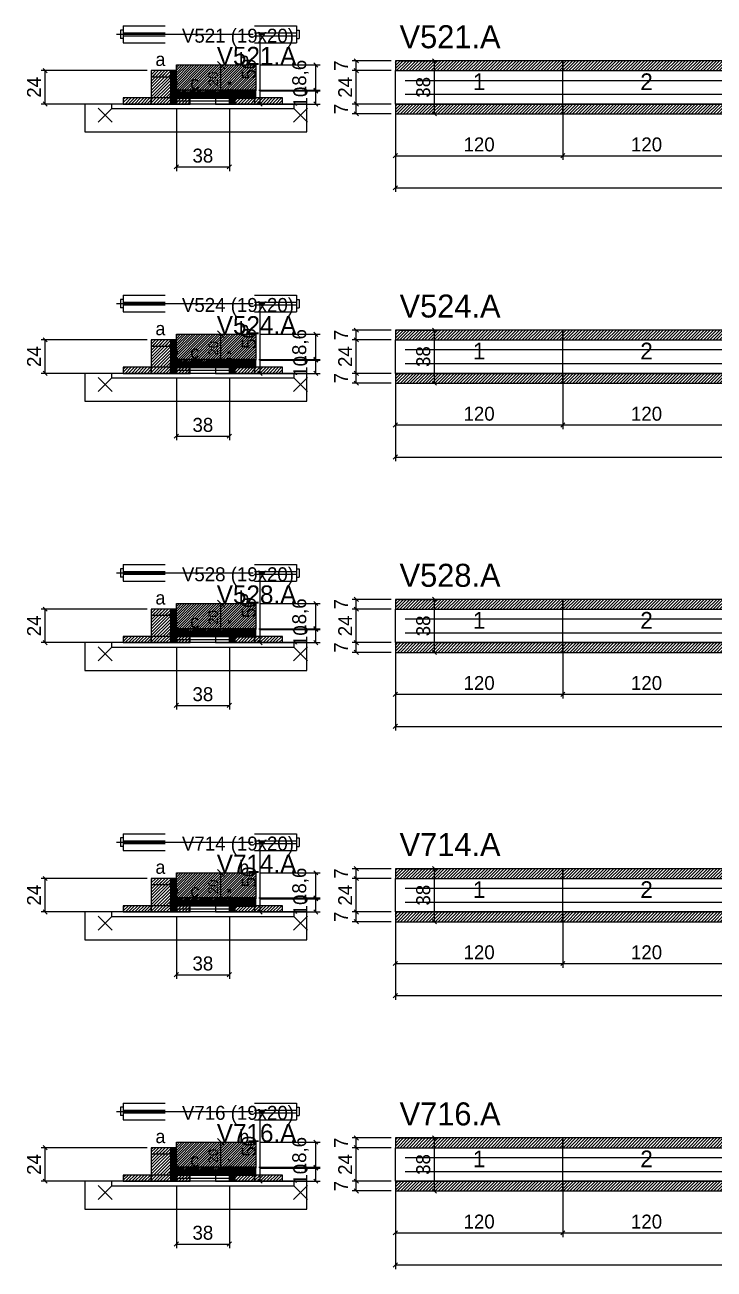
# Model space of a CAD drawing. Extents: x -9000 to 3070, y -6649 to 1250.
# Drawn here: x -69 to 425, y -1631 to -739 of the extents above; entities that cross this region are included whole.
import ezdxf
from ezdxf.enums import TextEntityAlignment as Align

# ---------------------------------------------------------------- set-up
doc = ezdxf.new("R2010")
doc.units = 0
for name, color, linetype in [('5', 5, 'Continuous'), ('BARRA_ANCORAGEM', 126, 'Continuous'), ('barrote', 126, 'Continuous'), ('CONCRETO', 251, 'Continuous'), ('COTA', 241, 'Continuous'), ('Cota Seção (2x)', 241, 'Continuous'), ('detalhes', 7, 'Continuous'), ('Hachura', 251, 'Continuous'), ('HACHURACONCRETO', 251, 'Continuous'), ('Madeira', 126, 'Continuous'), ('NOMENCLATURA', 7, 'Continuous'), ('Painéis', 200, 'Continuous'), ('presilha', 224, 'Continuous'), ('SARR_2.2x7', 40, 'Continuous'), ('SARRAFO_2_2X7', 40, 'Continuous'), ('SCO-___-LAJ', 224, 'Continuous'), ('TENSOR', 224, 'Continuous'), ('Texto Seção', 7, 'Continuous')]:
    doc.layers.add(name, color=color, linetype=linetype)
doc.dimstyles.new('PAINEL', dxfattribs={"dimtxt": 10, "dimasz": 3, "dimexe": 3, "dimexo": 3, "dimgap": 3, "dimtad": 1, "dimblk": 'OBLIQUE', "dimblk1": 'OBLIQUE', "dimcen": 2.5, "dimclrd": 4, "dimclre": 4, "dimclrt": 240, "dimazin": 3, "dimtfac": 1, "dimtmove": 0, "dimatfit": 3})
doc.dimstyles.new('SECAO2X', dxfattribs={"dimtxt": 7, "dimasz": 5, "dimexe": 3, "dimexo": 3, "dimgap": 2, "dimtad": 3, "dimblk": 'OBLIQUE', "dimblk1": 'OBLIQUE', "dimcen": 2.5, "dimclrd": 4, "dimclre": 4, "dimclrt": 1, "dimazin": 3, "dimtfac": 1, "dimtmove": 0, "dimatfit": 3})

# ---------------------------------------------------------------- blocks, each defined once
blk = doc.blocks.new('PAR_ESQ')
for p, q in [((-1, -1), (1, 1)), ((-1, 1), (1, -1))]:
    blk.add_line(p, q)
blk = doc.blocks.new('PAR_FUNDO_ESQ')
for p, q in [((-1, -1), (1, 1)), ((-1, 1), (1, -1))]:
    blk.add_line(p, q)
blk = doc.blocks.new('PAR_FUNDO_DIR')
for p, q in [((-1, -1), (1, 1)), ((-1, 1), (1, -1))]:
    blk.add_line(p, q)
blk = doc.blocks.new('par_int_esq')
for p, q in [((-1, -1), (1, 1)), ((-1, 1), (1, -1))]:
    blk.add_line(p, q)
blk = doc.blocks.new('par_int_dir')
for p, q in [((-1, -1), (1, 1)), ((-1, 1), (1, -1))]:
    blk.add_line(p, q)
blk = doc.blocks.new('_OBLIQUE')
at = {"color": 0, "linetype": 'BYBLOCK'}
blk.add_line((-0.5, -0.5), (0.5, 0.5), dxfattribs=at)

msp = doc.modelspace()

# ---------------------------------------------------------------- hatches: boundary and pattern name
at = {"layer": 'COTA'}
h = msp.add_hatch(dxfattribs=at)
h.set_pattern_fill('ANSI31', scale=0.5)
h.paths.add_polyline_path([(197, -772), (317, -772), (317, -765), (197, -765)])
h = msp.add_hatch(dxfattribs=at)
h.set_pattern_fill('ANSI31', scale=0.5)
h.paths.add_polyline_path([(317, -772), (437, -772), (437, -765), (317, -765)])
h = msp.add_hatch(dxfattribs=at)
h.set_pattern_fill('ANSI31', scale=0.4)
h.paths.add_polyline_path([(40, -788), (40, -768), (97, -768), (97, -786.6), (78, -786.6), (78, -788)])
h = msp.add_hatch(dxfattribs=at)
h.set_pattern_fill('ANSI31', scale=0.5)
h.paths.add_polyline_path([(197, -803), (317, -803), (317, -796), (197, -796)])
h = msp.add_hatch(dxfattribs=at)
h.set_pattern_fill('ANSI31', scale=0.5)
h.paths.add_polyline_path([(317, -803), (437, -803), (437, -796), (317, -796)])
h = msp.add_hatch(dxfattribs=at)
h.set_pattern_fill('ANSI31', scale=0.4)
h.paths.add_polyline_path([(40, -981), (40, -961), (97, -961), (97, -979.6), (78, -979.6), (78, -981)])
h = msp.add_hatch(dxfattribs=at)
h.set_pattern_fill('ANSI31', scale=0.5)
h.paths.add_polyline_path([(197, -965), (317, -965), (317, -958), (197, -958)])
h = msp.add_hatch(dxfattribs=at)
h.set_pattern_fill('ANSI31', scale=0.5)
h.paths.add_polyline_path([(317, -965), (437, -965), (437, -958), (317, -958)])
h = msp.add_hatch(dxfattribs=at)
h.set_pattern_fill('ANSI31', scale=0.5)
h.paths.add_polyline_path([(197, -996), (317, -996), (317, -989), (197, -989)])
h = msp.add_hatch(dxfattribs=at)
h.set_pattern_fill('ANSI31', scale=0.5)
h.paths.add_polyline_path([(317, -996), (437, -996), (437, -989), (317, -989)])
h = msp.add_hatch(dxfattribs=at)
h.set_pattern_fill('ANSI31', scale=0.4)
h.paths.add_polyline_path([(40, -1174), (40, -1154), (97, -1154), (97, -1172.6), (78, -1172.6), (78, -1174)])
h = msp.add_hatch(dxfattribs=at)
h.set_pattern_fill('ANSI31', scale=0.5)
h.paths.add_polyline_path([(197, -1158), (317, -1158), (317, -1151), (197, -1151)])
h = msp.add_hatch(dxfattribs=at)
h.set_pattern_fill('ANSI31', scale=0.5)
h.paths.add_polyline_path([(317, -1158), (437, -1158), (437, -1151), (317, -1151)])
h = msp.add_hatch(dxfattribs=at)
h.set_pattern_fill('ANSI31', scale=0.5)
h.paths.add_polyline_path([(197, -1189), (317, -1189), (317, -1182), (197, -1182)])
h = msp.add_hatch(dxfattribs=at)
h.set_pattern_fill('ANSI31', scale=0.5)
h.paths.add_polyline_path([(317, -1189), (437, -1189), (437, -1182), (317, -1182)])
h = msp.add_hatch(dxfattribs=at)
h.set_pattern_fill('ANSI31', scale=0.5)
h.paths.add_polyline_path([(197, -1351), (317, -1351), (317, -1344), (197, -1344)])
h = msp.add_hatch(dxfattribs=at)
h.set_pattern_fill('ANSI31', scale=0.5)
h.paths.add_polyline_path([(317, -1351), (437, -1351), (437, -1344), (317, -1344)])
h = msp.add_hatch(dxfattribs=at)
h.set_pattern_fill('ANSI31', scale=0.4)
h.paths.add_polyline_path([(40, -1367), (40, -1347), (97, -1347), (97, -1365.6), (78, -1365.6), (78, -1367)])
h = msp.add_hatch(dxfattribs=at)
h.set_pattern_fill('ANSI31', scale=0.5)
h.paths.add_polyline_path([(197, -1382), (317, -1382), (317, -1375), (197, -1375)])
h = msp.add_hatch(dxfattribs=at)
h.set_pattern_fill('ANSI31', scale=0.5)
h.paths.add_polyline_path([(317, -1382), (437, -1382), (437, -1375), (317, -1375)])
h = msp.add_hatch(dxfattribs=at)
h.set_pattern_fill('ANSI31', scale=0.4)
h.paths.add_polyline_path([(40, -1560), (40, -1540), (97, -1540), (97, -1558.6), (78, -1558.6), (78, -1560)])
h = msp.add_hatch(dxfattribs=at)
h.set_pattern_fill('ANSI31', scale=0.5)
h.paths.add_polyline_path([(197, -1544), (317, -1544), (317, -1537), (197, -1537)])
h = msp.add_hatch(dxfattribs=at)
h.set_pattern_fill('ANSI31', scale=0.5)
h.paths.add_polyline_path([(317, -1544), (437, -1544), (437, -1537), (317, -1537)])
h = msp.add_hatch(dxfattribs=at)
h.set_pattern_fill('ANSI31', scale=0.5)
h.paths.add_polyline_path([(197, -1575), (317, -1575), (317, -1568), (197, -1568)])
h = msp.add_hatch(dxfattribs=at)
h.set_pattern_fill('ANSI31', scale=0.5)
h.paths.add_polyline_path([(317, -1575), (437, -1575), (437, -1568), (317, -1568)])
at = {"layer": 'Hachura'}
h = msp.add_hatch(dxfattribs=at)
h.set_pattern_fill('ANSI31', scale=0.5)
h.paths.add_polyline_path([(22, -796), (36, -796), (36, -772), (22, -772)])
h = msp.add_hatch(dxfattribs=at)
h.set_pattern_fill('ANSI31', scale=0.5)
h.paths.add_polyline_path([(22, -776.4), (36, -776.4), (36, -772), (22, -772)])
h = msp.add_hatch(dxfattribs=at)
h.set_pattern_fill('SOLID')
h.paths.add_polyline_path([(36, -796), (40, -796), (40, -772), (36, -772)])
h = msp.add_hatch(dxfattribs=at)
h.set_pattern_fill('ANSI31', scale=0.5)
h.paths.add_polyline_path([(2, -796), (22, -796), (22, -791.6), (2, -791.6)])
h = msp.add_hatch(dxfattribs=at)
h.set_pattern_fill('SOLID')
h.paths.add_polyline_path([(40, -791.6), (78, -791.6), (78, -788), (40, -788)])
h = msp.add_hatch(dxfattribs=at)
h.set_pattern_fill('ANSI31', scale=0.5)
h.paths.add_polyline_path([(40, -796), (50, -796), (50, -791.6), (40, -791.6)])
h = msp.add_hatch(dxfattribs=at)
h.set_pattern_fill('SOLID')
h.paths.add_polyline_path([(78, -796), (82, -796), (82, -786), (78, -786)])
h = msp.add_hatch(dxfattribs=at)
h.set_pattern_fill('SOLID')
h.paths.add_polyline_path([(78, -786), (97, -786), (97, -792), (78, -792)])
h = msp.add_hatch(dxfattribs=at)
h.set_pattern_fill('ANSI31', scale=0.5)
h.paths.add_polyline_path([(82, -796), (96, -796), (96, -786), (82, -786)])
h = msp.add_hatch(dxfattribs=at)
h.set_pattern_fill('ANSI31', scale=0.5)
h.paths.add_polyline_path([(82, -790.4), (96, -790.4), (96, -786), (82, -786)])
h = msp.add_hatch(dxfattribs=at)
h.set_pattern_fill('ANSI31', scale=0.5)
h.paths.add_polyline_path([(96, -796), (116, -796), (116, -791.6), (96, -791.6)])
h = msp.add_hatch(dxfattribs=at)
h.set_pattern_fill('ANSI31', scale=0.5)
h.paths.add_polyline_path([(22, -989), (36, -989), (36, -965), (22, -965)])
h = msp.add_hatch(dxfattribs=at)
h.set_pattern_fill('ANSI31', scale=0.5)
h.paths.add_polyline_path([(22, -969.4), (36, -969.4), (36, -965), (22, -965)])
h = msp.add_hatch(dxfattribs=at)
h.set_pattern_fill('SOLID')
h.paths.add_polyline_path([(36, -989), (40, -989), (40, -965), (36, -965)])
h = msp.add_hatch(dxfattribs=at)
h.set_pattern_fill('SOLID')
h.paths.add_polyline_path([(78, -989), (82, -989), (82, -979), (78, -979)])
h = msp.add_hatch(dxfattribs=at)
h.set_pattern_fill('SOLID')
h.paths.add_polyline_path([(78, -979), (97, -979), (97, -985), (78, -985)])
h = msp.add_hatch(dxfattribs=at)
h.set_pattern_fill('ANSI31', scale=0.5)
h.paths.add_polyline_path([(82, -989), (96, -989), (96, -979), (82, -979)])
h = msp.add_hatch(dxfattribs=at)
h.set_pattern_fill('ANSI31', scale=0.5)
h.paths.add_polyline_path([(82, -983.4), (96, -983.4), (96, -979), (82, -979)])
h = msp.add_hatch(dxfattribs=at)
h.set_pattern_fill('ANSI31', scale=0.5)
h.paths.add_polyline_path([(2, -989), (22, -989), (22, -984.6), (2, -984.6)])
h = msp.add_hatch(dxfattribs=at)
h.set_pattern_fill('SOLID')
h.paths.add_polyline_path([(40, -984.6), (78, -984.6), (78, -981), (40, -981)])
h = msp.add_hatch(dxfattribs=at)
h.set_pattern_fill('ANSI31', scale=0.5)
h.paths.add_polyline_path([(40, -989), (50, -989), (50, -984.6), (40, -984.6)])
h = msp.add_hatch(dxfattribs=at)
h.set_pattern_fill('ANSI31', scale=0.5)
h.paths.add_polyline_path([(96, -989), (116, -989), (116, -984.6), (96, -984.6)])
h = msp.add_hatch(dxfattribs=at)
h.set_pattern_fill('ANSI31', scale=0.5)
h.paths.add_polyline_path([(22, -1182), (36, -1182), (36, -1158), (22, -1158)])
h = msp.add_hatch(dxfattribs=at)
h.set_pattern_fill('ANSI31', scale=0.5)
h.paths.add_polyline_path([(22, -1162.4), (36, -1162.4), (36, -1158), (22, -1158)])
h = msp.add_hatch(dxfattribs=at)
h.set_pattern_fill('SOLID')
h.paths.add_polyline_path([(36, -1182), (40, -1182), (40, -1158), (36, -1158)])
h = msp.add_hatch(dxfattribs=at)
h.set_pattern_fill('SOLID')
h.paths.add_polyline_path([(40, -1177.6), (78, -1177.6), (78, -1174), (40, -1174)])
h = msp.add_hatch(dxfattribs=at)
h.set_pattern_fill('SOLID')
h.paths.add_polyline_path([(78, -1182), (82, -1182), (82, -1172), (78, -1172)])
h = msp.add_hatch(dxfattribs=at)
h.set_pattern_fill('SOLID')
h.paths.add_polyline_path([(78, -1172), (97, -1172), (97, -1178), (78, -1178)])
h = msp.add_hatch(dxfattribs=at)
h.set_pattern_fill('ANSI31', scale=0.5)
h.paths.add_polyline_path([(82, -1182), (96, -1182), (96, -1172), (82, -1172)])
h = msp.add_hatch(dxfattribs=at)
h.set_pattern_fill('ANSI31', scale=0.5)
h.paths.add_polyline_path([(82, -1176.4), (96, -1176.4), (96, -1172), (82, -1172)])
h = msp.add_hatch(dxfattribs=at)
h.set_pattern_fill('ANSI31', scale=0.5)
h.paths.add_polyline_path([(2, -1182), (22, -1182), (22, -1177.6), (2, -1177.6)])
h = msp.add_hatch(dxfattribs=at)
h.set_pattern_fill('ANSI31', scale=0.5)
h.paths.add_polyline_path([(40, -1182), (50, -1182), (50, -1177.6), (40, -1177.6)])
h = msp.add_hatch(dxfattribs=at)
h.set_pattern_fill('ANSI31', scale=0.5)
h.paths.add_polyline_path([(96, -1182), (116, -1182), (116, -1177.6), (96, -1177.6)])
h = msp.add_hatch(dxfattribs=at)
h.set_pattern_fill('ANSI31', scale=0.5)
h.paths.add_polyline_path([(22, -1375), (36, -1375), (36, -1351), (22, -1351)])
h = msp.add_hatch(dxfattribs=at)
h.set_pattern_fill('ANSI31', scale=0.5)
h.paths.add_polyline_path([(22, -1355.4), (36, -1355.4), (36, -1351), (22, -1351)])
h = msp.add_hatch(dxfattribs=at)
h.set_pattern_fill('SOLID')
h.paths.add_polyline_path([(36, -1375), (40, -1375), (40, -1351), (36, -1351)])
h = msp.add_hatch(dxfattribs=at)
h.set_pattern_fill('ANSI31', scale=0.5)
h.paths.add_polyline_path([(2, -1375), (22, -1375), (22, -1370.6), (2, -1370.6)])
h = msp.add_hatch(dxfattribs=at)
h.set_pattern_fill('SOLID')
h.paths.add_polyline_path([(40, -1370.6), (78, -1370.6), (78, -1367), (40, -1367)])
h = msp.add_hatch(dxfattribs=at)
h.set_pattern_fill('ANSI31', scale=0.5)
h.paths.add_polyline_path([(40, -1375), (50, -1375), (50, -1370.6), (40, -1370.6)])
h = msp.add_hatch(dxfattribs=at)
h.set_pattern_fill('SOLID')
h.paths.add_polyline_path([(78, -1375), (82, -1375), (82, -1365), (78, -1365)])
h = msp.add_hatch(dxfattribs=at)
h.set_pattern_fill('SOLID')
h.paths.add_polyline_path([(78, -1365), (97, -1365), (97, -1371), (78, -1371)])
h = msp.add_hatch(dxfattribs=at)
h.set_pattern_fill('ANSI31', scale=0.5)
h.paths.add_polyline_path([(82, -1375), (96, -1375), (96, -1365), (82, -1365)])
h = msp.add_hatch(dxfattribs=at)
h.set_pattern_fill('ANSI31', scale=0.5)
h.paths.add_polyline_path([(82, -1369.4), (96, -1369.4), (96, -1365), (82, -1365)])
h = msp.add_hatch(dxfattribs=at)
h.set_pattern_fill('ANSI31', scale=0.5)
h.paths.add_polyline_path([(96, -1375), (116, -1375), (116, -1370.6), (96, -1370.6)])
h = msp.add_hatch(dxfattribs=at)
h.set_pattern_fill('ANSI31', scale=0.5)
h.paths.add_polyline_path([(22, -1568), (36, -1568), (36, -1544), (22, -1544)])
h = msp.add_hatch(dxfattribs=at)
h.set_pattern_fill('ANSI31', scale=0.5)
h.paths.add_polyline_path([(22, -1548.4), (36, -1548.4), (36, -1544), (22, -1544)])
h = msp.add_hatch(dxfattribs=at)
h.set_pattern_fill('SOLID')
h.paths.add_polyline_path([(36, -1568), (40, -1568), (40, -1544), (36, -1544)])
h = msp.add_hatch(dxfattribs=at)
h.set_pattern_fill('SOLID')
h.paths.add_polyline_path([(40, -1563.6), (78, -1563.6), (78, -1560), (40, -1560)])
h = msp.add_hatch(dxfattribs=at)
h.set_pattern_fill('SOLID')
h.paths.add_polyline_path([(78, -1568), (82, -1568), (82, -1558), (78, -1558)])
h = msp.add_hatch(dxfattribs=at)
h.set_pattern_fill('SOLID')
h.paths.add_polyline_path([(78, -1558), (97, -1558), (97, -1564), (78, -1564)])
h = msp.add_hatch(dxfattribs=at)
h.set_pattern_fill('ANSI31', scale=0.5)
h.paths.add_polyline_path([(82, -1568), (96, -1568), (96, -1558), (82, -1558)])
h = msp.add_hatch(dxfattribs=at)
h.set_pattern_fill('ANSI31', scale=0.5)
h.paths.add_polyline_path([(82, -1562.4), (96, -1562.4), (96, -1558), (82, -1558)])
h = msp.add_hatch(dxfattribs=at)
h.set_pattern_fill('ANSI31', scale=0.5)
h.paths.add_polyline_path([(2, -1568), (22, -1568), (22, -1563.6), (2, -1563.6)])
h = msp.add_hatch(dxfattribs=at)
h.set_pattern_fill('ANSI31', scale=0.5)
h.paths.add_polyline_path([(40, -1568), (50, -1568), (50, -1563.6), (40, -1563.6)])
h = msp.add_hatch(dxfattribs=at)
h.set_pattern_fill('ANSI31', scale=0.5)
h.paths.add_polyline_path([(96, -1568), (116, -1568), (116, -1563.6), (96, -1563.6)])
at = {"layer": 'HACHURACONCRETO'}
h = msp.add_hatch(dxfattribs=at)
h.set_pattern_fill('ANSI31', scale=0.3)
h.paths.add_polyline_path([(40, -791.6), (78, -791.6), (78, -786), (40, -786)])
h = msp.add_hatch(dxfattribs=at)
h.set_pattern_fill('ANSI31', scale=0.3)
h.paths.add_polyline_path([(40, -984.6), (78, -984.6), (78, -979), (40, -979)])
h = msp.add_hatch(dxfattribs=at)
h.set_pattern_fill('ANSI31', scale=0.3)
h.paths.add_polyline_path([(40, -1177.6), (78, -1177.6), (78, -1172), (40, -1172)])
h = msp.add_hatch(dxfattribs=at)
h.set_pattern_fill('ANSI31', scale=0.3)
h.paths.add_polyline_path([(40, -1370.6), (78, -1370.6), (78, -1365), (40, -1365)])
h = msp.add_hatch(dxfattribs=at)
h.set_pattern_fill('ANSI31', scale=0.3)
h.paths.add_polyline_path([(40, -1563.6), (78, -1563.6), (78, -1558), (40, -1558)])

# ---------------------------------------------------------------- linework, layer by layer
for p, q in [((2, -740), (32, -740)), ((2, -740), (2, -752)), ((96, -740), (126, -740)), ((126, -740), (126, -752)), ((0, -743), (0, -749)), ((2, -743), (0, -743)), ((2, -749), (0, -749)), ((2, -745), (32, -745)), ((2, -747), (32, -747)), ((96, -745), (126, -745)), ((96, -747), (126, -747)), ((126, -743), (128, -743)), ((126, -749), (128, -749)), ((128, -743), (128, -749)), ((2, -752), (32, -752)), ((96, -752), (126, -752)), ((0, -936), (0, -942)), ((2, -936), (0, -936)), ((2, -933), (32, -933)), ((2, -933), (2, -945)), ((96, -933), (126, -933)), ((126, -933), (126, -945)), ((126, -936), (128, -936)), ((128, -936), (128, -942)), ((2, -942), (0, -942)), ((2, -938), (32, -938)), ((2, -940), (32, -940)), ((2, -945), (32, -945)), ((96, -938), (126, -938)), ((96, -940), (126, -940)), ((96, -945), (126, -945)), ((126, -942), (128, -942)), ((0, -1129), (0, -1135)), ((2, -1129), (0, -1129)), ((2, -1126), (32, -1126)), ((2, -1126), (2, -1138)), ((2, -1131), (32, -1131)), ((96, -1126), (126, -1126)), ((96, -1131), (126, -1131)), ((126, -1126), (126, -1138)), ((126, -1129), (128, -1129)), ((128, -1129), (128, -1135)), ((2, -1135), (0, -1135)), ((2, -1133), (32, -1133)), ((2, -1138), (32, -1138)), ((96, -1133), (126, -1133)), ((96, -1138), (126, -1138)), ((126, -1135), (128, -1135)), ((2, -1319), (32, -1319)), ((2, -1319), (2, -1331)), ((96, -1319), (126, -1319)), ((126, -1319), (126, -1331)), ((0, -1322), (0, -1328)), ((2, -1322), (0, -1322)), ((2, -1328), (0, -1328)), ((2, -1324), (32, -1324)), ((2, -1326), (32, -1326)), ((96, -1324), (126, -1324)), ((96, -1326), (126, -1326)), ((126, -1322), (128, -1322)), ((126, -1328), (128, -1328)), ((128, -1322), (128, -1328)), ((2, -1331), (32, -1331)), ((96, -1331), (126, -1331)), ((0, -1515), (0, -1521)), ((2, -1515), (0, -1515)), ((2, -1512), (32, -1512)), ((2, -1512), (2, -1524)), ((96, -1512), (126, -1512)), ((126, -1512), (126, -1524)), ((126, -1515), (128, -1515)), ((128, -1515), (128, -1521)), ((2, -1521), (0, -1521)), ((2, -1517), (32, -1517)), ((2, -1519), (32, -1519)), ((2, -1524), (32, -1524)), ((96, -1517), (126, -1517)), ((96, -1519), (126, -1519)), ((96, -1524), (126, -1524)), ((126, -1521), (128, -1521))]:
    msp.add_line(p, q)
at = {"layer": 'BARRA_ANCORAGEM'}
for p, q in [((40, -788.3), (78, -788.3)), ((40, -790.3), (40, -788.3)), ((40, -790.3), (78, -790.3)), ((40, -791.7), (78, -791.7)), ((40, -793.7), (40, -791.7)), ((78, -790.3), (78, -788.3)), ((78, -793.7), (78, -791.7)), ((40, -793.7), (78, -793.7)), ((40, -981.3), (78, -981.3)), ((40, -983.3), (40, -981.3)), ((40, -983.3), (78, -983.3)), ((40, -984.7), (78, -984.7)), ((40, -986.7), (40, -984.7)), ((40, -986.7), (78, -986.7)), ((78, -983.3), (78, -981.3)), ((78, -986.7), (78, -984.7)), ((40, -1174.3), (78, -1174.3)), ((40, -1176.3), (40, -1174.3)), ((40, -1176.3), (78, -1176.3)), ((78, -1176.3), (78, -1174.3)), ((40, -1177.7), (78, -1177.7)), ((40, -1179.7), (40, -1177.7)), ((40, -1179.7), (78, -1179.7)), ((78, -1179.7), (78, -1177.7)), ((40, -1367.3), (78, -1367.3)), ((40, -1369.3), (40, -1367.3)), ((40, -1369.3), (78, -1369.3)), ((40, -1370.7), (78, -1370.7)), ((40, -1372.7), (40, -1370.7)), ((40, -1372.7), (78, -1372.7)), ((78, -1369.3), (78, -1367.3)), ((78, -1372.7), (78, -1370.7)), ((40, -1560.3), (78, -1560.3)), ((40, -1562.3), (40, -1560.3)), ((78, -1562.3), (78, -1560.3)), ((40, -1562.3), (78, -1562.3)), ((40, -1563.7), (78, -1563.7)), ((40, -1565.7), (40, -1563.7)), ((40, -1565.7), (78, -1565.7)), ((78, -1565.7), (78, -1563.7))]:
    msp.add_line(p, q, dxfattribs=at)
at = {"layer": 'barrote'}
for points in [[(-25.5, -816), (133.5, -816), (133.5, -796), (-25.5, -796)], [(-25.5, -1009), (133.5, -1009), (133.5, -989), (-25.5, -989)], [(-25.5, -1202), (133.5, -1202), (133.5, -1182), (-25.5, -1182)], [(-25.5, -1395), (133.5, -1395), (133.5, -1375), (-25.5, -1375)], [(-25.5, -1588), (133.5, -1588), (133.5, -1568), (-25.5, -1568)]]:
    msp.add_lwpolyline(points, close=True, dxfattribs=at)
at = {"layer": 'CONCRETO'}
for points in [[(40, -788), (40, -768), (97, -768), (97, -786.6), (78, -786.6), (78, -788)], [(40, -981), (40, -961), (97, -961), (97, -979.6), (78, -979.6), (78, -981)], [(40, -1174), (40, -1154), (97, -1154), (97, -1172.6), (78, -1172.6), (78, -1174)], [(40, -1367), (40, -1347), (97, -1347), (97, -1365.6), (78, -1365.6), (78, -1367)], [(40, -1560), (40, -1540), (97, -1540), (97, -1558.6), (78, -1558.6), (78, -1560)]]:
    msp.add_lwpolyline(points, close=True, dxfattribs=at)
at = {"layer": 'HACHURACONCRETO'}
for points in [[(40, -791.6), (78, -791.6), (78, -786), (40, -786)], [(40, -984.6), (78, -984.6), (78, -979), (40, -979)], [(40, -1177.6), (78, -1177.6), (78, -1172), (40, -1172)], [(40, -1370.6), (78, -1370.6), (78, -1365), (40, -1365)], [(40, -1563.6), (78, -1563.6), (78, -1558), (40, -1558)]]:
    msp.add_lwpolyline(points, close=True, dxfattribs=at)
at = {"layer": 'Madeira'}
for points in [[(22, -796), (36, -796), (36, -772), (22, -772)], [(22, -776.4), (36, -776.4), (36, -772), (22, -772)], [(2, -796), (22, -796), (22, -791.6), (2, -791.6)], [(22, -796), (36, -796), (36, -791.6), (22, -791.6)], [(40, -796), (50, -796), (50, -791.6), (40, -791.6)], [(68, -796), (78, -796), (78, -791.6), (68, -791.6)], [(82, -796), (96, -796), (96, -786), (82, -786)], [(82, -790.4), (96, -790.4), (96, -786), (82, -786)], [(96, -796), (116, -796), (116, -791.6), (96, -791.6)], [(22, -989), (36, -989), (36, -965), (22, -965)], [(22, -969.4), (36, -969.4), (36, -965), (22, -965)], [(82, -989), (96, -989), (96, -979), (82, -979)], [(82, -983.4), (96, -983.4), (96, -979), (82, -979)], [(2, -989), (22, -989), (22, -984.6), (2, -984.6)], [(22, -989), (36, -989), (36, -984.6), (22, -984.6)], [(40, -989), (50, -989), (50, -984.6), (40, -984.6)], [(68, -989), (78, -989), (78, -984.6), (68, -984.6)], [(96, -989), (116, -989), (116, -984.6), (96, -984.6)], [(22, -1182), (36, -1182), (36, -1158), (22, -1158)], [(22, -1162.4), (36, -1162.4), (36, -1158), (22, -1158)], [(82, -1182), (96, -1182), (96, -1172), (82, -1172)], [(82, -1176.4), (96, -1176.4), (96, -1172), (82, -1172)], [(2, -1182), (22, -1182), (22, -1177.6), (2, -1177.6)], [(22, -1182), (36, -1182), (36, -1177.6), (22, -1177.6)], [(40, -1182), (50, -1182), (50, -1177.6), (40, -1177.6)], [(68, -1182), (78, -1182), (78, -1177.6), (68, -1177.6)], [(96, -1182), (116, -1182), (116, -1177.6), (96, -1177.6)], [(22, -1375), (36, -1375), (36, -1351), (22, -1351)], [(22, -1355.4), (36, -1355.4), (36, -1351), (22, -1351)], [(2, -1375), (22, -1375), (22, -1370.6), (2, -1370.6)], [(22, -1375), (36, -1375), (36, -1370.6), (22, -1370.6)], [(40, -1375), (50, -1375), (50, -1370.6), (40, -1370.6)], [(68, -1375), (78, -1375), (78, -1370.6), (68, -1370.6)], [(82, -1375), (96, -1375), (96, -1365), (82, -1365)], [(82, -1369.4), (96, -1369.4), (96, -1365), (82, -1365)], [(96, -1375), (116, -1375), (116, -1370.6), (96, -1370.6)], [(22, -1568), (36, -1568), (36, -1544), (22, -1544)], [(22, -1548.4), (36, -1548.4), (36, -1544), (22, -1544)], [(82, -1568), (96, -1568), (96, -1558), (82, -1558)], [(82, -1562.4), (96, -1562.4), (96, -1558), (82, -1558)], [(2, -1568), (22, -1568), (22, -1563.6), (2, -1563.6)], [(22, -1568), (36, -1568), (36, -1563.6), (22, -1563.6)], [(40, -1568), (50, -1568), (50, -1563.6), (40, -1563.6)], [(68, -1568), (78, -1568), (78, -1563.6), (68, -1563.6)], [(96, -1568), (116, -1568), (116, -1563.6), (96, -1563.6)]]:
    msp.add_lwpolyline(points, close=True, dxfattribs=at)
at = {"layer": 'Painéis'}
for p, q in [((197, -772), (317, -772)), ((197, -796), (197, -772)), ((317, -796), (317, -772)), ((317, -796), (317, -772)), ((317, -772), (437, -772)), ((317, -796), (317, -772)), ((197, -796), (317, -796)), ((317, -796), (437, -796)), ((197, -965), (317, -965)), ((197, -989), (197, -965)), ((317, -989), (317, -965)), ((317, -989), (317, -965)), ((317, -965), (437, -965)), ((317, -989), (317, -965)), ((197, -989), (317, -989)), ((317, -989), (437, -989)), ((197, -1158), (317, -1158)), ((197, -1182), (197, -1158)), ((317, -1182), (317, -1158)), ((317, -1182), (317, -1158)), ((317, -1158), (437, -1158)), ((317, -1182), (317, -1158)), ((197, -1182), (317, -1182)), ((317, -1182), (437, -1182)), ((197, -1351), (317, -1351)), ((197, -1375), (197, -1351)), ((317, -1375), (317, -1351)), ((317, -1375), (317, -1351)), ((317, -1351), (437, -1351)), ((317, -1375), (317, -1351)), ((197, -1375), (317, -1375)), ((317, -1375), (437, -1375)), ((197, -1544), (317, -1544)), ((197, -1568), (197, -1544)), ((317, -1568), (317, -1544)), ((317, -1568), (317, -1544)), ((317, -1544), (437, -1544)), ((317, -1568), (317, -1544)), ((197, -1568), (317, -1568)), ((317, -1568), (437, -1568))]:
    msp.add_line(p, q, dxfattribs=at)
for points in [[(36, -796), (40, -796), (40, -772), (36, -772)], [(40, -791.6), (78, -791.6), (78, -788), (40, -788)], [(78, -796), (82, -796), (82, -786), (78, -786)], [(78, -786), (97, -786), (97, -786.6), (78, -786.6)], [(36, -989), (40, -989), (40, -965), (36, -965)], [(78, -989), (82, -989), (82, -979), (78, -979)], [(78, -979), (97, -979), (97, -979.6), (78, -979.6)], [(40, -984.6), (78, -984.6), (78, -981), (40, -981)], [(36, -1182), (40, -1182), (40, -1158), (36, -1158)], [(40, -1177.6), (78, -1177.6), (78, -1174), (40, -1174)], [(78, -1182), (82, -1182), (82, -1172), (78, -1172)], [(78, -1172), (97, -1172), (97, -1172.6), (78, -1172.6)], [(36, -1375), (40, -1375), (40, -1351), (36, -1351)], [(40, -1370.6), (78, -1370.6), (78, -1367), (40, -1367)], [(78, -1375), (82, -1375), (82, -1365), (78, -1365)], [(78, -1365), (97, -1365), (97, -1365.6), (78, -1365.6)], [(36, -1568), (40, -1568), (40, -1544), (36, -1544)], [(40, -1563.6), (78, -1563.6), (78, -1560), (40, -1560)], [(78, -1568), (82, -1568), (82, -1558), (78, -1558)], [(78, -1558), (97, -1558), (97, -1558.6), (78, -1558.6)]]:
    msp.add_lwpolyline(points, close=True, dxfattribs=at)
at = {"layer": 'presilha'}
for p, q in [((-16, -809), (-6, -799)), ((-16, -799), (-6, -809)), ((124, -809), (134, -799)), ((124, -799), (134, -809)), ((-16, -1002), (-6, -992)), ((-16, -992), (-6, -1002)), ((124, -1002), (134, -992)), ((124, -992), (134, -1002)), ((-16, -1195), (-6, -1185)), ((-16, -1185), (-6, -1195)), ((124, -1195), (134, -1185)), ((124, -1185), (134, -1195)), ((-16, -1388), (-6, -1378)), ((-16, -1378), (-6, -1388)), ((124, -1388), (134, -1378)), ((124, -1378), (134, -1388)), ((-16, -1581), (-6, -1571)), ((-16, -1571), (-6, -1581)), ((124, -1581), (134, -1571)), ((124, -1571), (134, -1581))]:
    msp.add_line(p, q, dxfattribs=at)
at = {"layer": 'SARR_2.2x7'}
for points in [[(204, -779), (317, -779)], [(204, -779), (317, -779)], [(317, -779), (437, -779)], [(317, -779), (437, -779)], [(204, -789), (317, -789)], [(204, -789), (317, -789)], [(317, -789), (437, -789)], [(317, -789), (437, -789)], [(204, -972), (317, -972)], [(204, -972), (317, -972)], [(317, -972), (437, -972)], [(317, -972), (437, -972)], [(204, -982), (317, -982)], [(204, -982), (317, -982)], [(317, -982), (437, -982)], [(317, -982), (437, -982)], [(204, -1165), (317, -1165)], [(204, -1165), (317, -1165)], [(317, -1165), (437, -1165)], [(317, -1165), (437, -1165)], [(204, -1175), (317, -1175)], [(204, -1175), (317, -1175)], [(317, -1175), (437, -1175)], [(317, -1175), (437, -1175)], [(204, -1358), (317, -1358)], [(204, -1358), (317, -1358)], [(317, -1358), (437, -1358)], [(317, -1358), (437, -1358)], [(204, -1368), (317, -1368)], [(204, -1368), (317, -1368)], [(317, -1368), (437, -1368)], [(317, -1368), (437, -1368)], [(204, -1551), (317, -1551)], [(204, -1551), (317, -1551)], [(317, -1551), (437, -1551)], [(317, -1551), (437, -1551)], [(204, -1561), (317, -1561)], [(204, -1561), (317, -1561)], [(317, -1561), (437, -1561)], [(317, -1561), (437, -1561)]]:
    msp.add_lwpolyline(points, dxfattribs=at)
at = {"layer": 'SARRAFO_2_2X7'}
for p, q in [((36, -781.2), (36, -776.8)), ((36, -776.8), (40, -776.8)), ((36, -781.2), (40, -781.2)), ((40, -781.2), (40, -776.8)), ((36, -791.2), (36, -786.8)), ((36, -786.8), (40, -786.8)), ((36, -791.2), (40, -791.2)), ((40, -791.2), (40, -786.8)), ((78, -793.2), (78, -788.8)), ((78, -788.8), (82, -788.8)), ((78, -793.2), (82, -793.2)), ((82, -793.2), (82, -788.8)), ((36, -974.2), (36, -969.8)), ((36, -969.8), (40, -969.8)), ((40, -974.2), (40, -969.8)), ((36, -974.2), (40, -974.2)), ((36, -984.2), (36, -979.8)), ((36, -979.8), (40, -979.8)), ((40, -984.2), (40, -979.8)), ((36, -984.2), (40, -984.2)), ((78, -986.2), (78, -981.8)), ((78, -981.8), (82, -981.8)), ((78, -986.2), (82, -986.2)), ((82, -986.2), (82, -981.8)), ((36, -1167.2), (36, -1162.8)), ((36, -1162.8), (40, -1162.8)), ((36, -1167.2), (40, -1167.2)), ((40, -1167.2), (40, -1162.8)), ((36, -1177.2), (36, -1172.8)), ((36, -1172.8), (40, -1172.8)), ((40, -1177.2), (40, -1172.8)), ((78, -1179.2), (78, -1174.8)), ((78, -1174.8), (82, -1174.8)), ((82, -1179.2), (82, -1174.8)), ((36, -1177.2), (40, -1177.2)), ((78, -1179.2), (82, -1179.2)), ((36, -1360.2), (36, -1355.8)), ((36, -1355.8), (40, -1355.8)), ((36, -1360.2), (40, -1360.2)), ((40, -1360.2), (40, -1355.8)), ((36, -1370.2), (36, -1365.8)), ((36, -1365.8), (40, -1365.8)), ((36, -1370.2), (40, -1370.2)), ((40, -1370.2), (40, -1365.8)), ((78, -1372.2), (78, -1367.8)), ((78, -1367.8), (82, -1367.8)), ((78, -1372.2), (82, -1372.2)), ((82, -1372.2), (82, -1367.8)), ((36, -1553.2), (36, -1548.8)), ((36, -1548.8), (40, -1548.8)), ((40, -1553.2), (40, -1548.8)), ((36, -1553.2), (40, -1553.2)), ((36, -1563.2), (36, -1558.8)), ((36, -1558.8), (40, -1558.8)), ((40, -1563.2), (40, -1558.8)), ((36, -1563.2), (40, -1563.2)), ((78, -1565.2), (78, -1560.8)), ((78, -1560.8), (82, -1560.8)), ((78, -1565.2), (82, -1565.2)), ((82, -1565.2), (82, -1560.8))]:
    msp.add_line(p, q, dxfattribs=at)
at = {"layer": 'SCO-___-LAJ'}
for points in [[(197, -772), (317, -772), (317, -765), (197, -765)], [(317, -772), (437, -772), (437, -765), (317, -765)], [(-6.5, -799.2), (124.5, -799.2), (124.5, -796), (-6.5, -796)], [(197, -803), (317, -803), (317, -796), (197, -796)], [(317, -803), (437, -803), (437, -796), (317, -796)], [(197, -965), (317, -965), (317, -958), (197, -958)], [(317, -965), (437, -965), (437, -958), (317, -958)], [(-6.5, -992.2), (124.5, -992.2), (124.5, -989), (-6.5, -989)], [(197, -996), (317, -996), (317, -989), (197, -989)], [(317, -996), (437, -996), (437, -989), (317, -989)], [(197, -1158), (317, -1158), (317, -1151), (197, -1151)], [(317, -1158), (437, -1158), (437, -1151), (317, -1151)], [(-6.5, -1185.2), (124.5, -1185.2), (124.5, -1182), (-6.5, -1182)], [(197, -1189), (317, -1189), (317, -1182), (197, -1182)], [(317, -1189), (437, -1189), (437, -1182), (317, -1182)], [(197, -1351), (317, -1351), (317, -1344), (197, -1344)], [(317, -1351), (437, -1351), (437, -1344), (317, -1344)], [(-6.5, -1378.2), (124.5, -1378.2), (124.5, -1375), (-6.5, -1375)], [(197, -1382), (317, -1382), (317, -1375), (197, -1375)], [(317, -1382), (437, -1382), (437, -1375), (317, -1375)], [(197, -1544), (317, -1544), (317, -1537), (197, -1537)], [(317, -1544), (437, -1544), (437, -1537), (317, -1537)], [(-6.5, -1571.2), (124.5, -1571.2), (124.5, -1568), (-6.5, -1568)], [(197, -1575), (317, -1575), (317, -1568), (197, -1568)], [(317, -1575), (437, -1575), (437, -1568), (317, -1568)]]:
    msp.add_lwpolyline(points, close=True, dxfattribs=at)
at = {"layer": 'TENSOR'}
for p, q in [((-3, -746), (95, -746)), ((-3, -939), (95, -939)), ((-3, -1132), (95, -1132)), ((-3, -1325), (95, -1325)), ((-3, -1518), (95, -1518))]:
    msp.add_line(p, q, dxfattribs=at)

# ---------------------------------------------------------------- block references
at = {"layer": 'Painéis'}
for name, p in [('par_int_esq', (40, -781)), ('par_int_dir', (78, -781)), ('PAR_ESQ', (36, -791)), ('PAR_FUNDO_ESQ', (40, -786)), ('PAR_FUNDO_DIR', (78, -786)), ('par_int_esq', (40, -974)), ('PAR_FUNDO_ESQ', (40, -979)), ('par_int_dir', (78, -974)), ('PAR_FUNDO_DIR', (78, -979)), ('PAR_ESQ', (36, -984)), ('par_int_esq', (40, -1167)), ('par_int_dir', (78, -1167)), ('PAR_ESQ', (36, -1177)), ('PAR_FUNDO_ESQ', (40, -1172)), ('PAR_FUNDO_DIR', (78, -1172)), ('par_int_esq', (40, -1360)), ('PAR_FUNDO_ESQ', (40, -1365)), ('par_int_dir', (78, -1360)), ('PAR_FUNDO_DIR', (78, -1365)), ('PAR_ESQ', (36, -1370)), ('par_int_esq', (40, -1553)), ('PAR_FUNDO_ESQ', (40, -1558)), ('par_int_dir', (78, -1553)), ('PAR_FUNDO_DIR', (78, -1558)), ('PAR_ESQ', (36, -1563))]:
    msp.add_blockref(name, p, dxfattribs=at)

# ---------------------------------------------------------------- texts
at = {"layer": '5'}
for s, p in [('1', (257, -780)), ('2', (377, -780)), ('1', (257, -973)), ('2', (377, -973)), ('1', (257, -1166)), ('2', (377, -1166)), ('1', (257, -1359)), ('2', (377, -1359)), ('1', (257, -1552)), ('2', (377, -1552))]:
    msp.add_text(s, height=12, dxfattribs=at).set_placement(p, align=Align.MIDDLE_CENTER)
at = {"layer": 'detalhes'}
for s, p in [('a', (25, -768.7)), ('b', (85, -768.7)), ('c', (50, -785.5)), ('b', (85, -961.7)), ('a', (25, -961.7)), ('c', (50, -978.5)), ('a', (25, -1154.7)), ('b', (85, -1154.7)), ('c', (50, -1171.5)), ('b', (85, -1347.7)), ('a', (25, -1347.7)), ('c', (50, -1364.5)), ('a', (25, -1540.7)), ('b', (85, -1540.7)), ('c', (50, -1557.5))]:
    msp.add_text(s, height=9.6, dxfattribs=at).set_placement(p)
at = {"layer": 'NOMENCLATURA'}
for s, p in [('V521.A', (200, -756)), ('V524.A', (200, -949)), ('V528.A', (200, -1142)), ('V714.A', (200, -1335)), ('V716.A', (200, -1528))]:
    msp.add_text(s, height=16.5, dxfattribs=at).set_placement(p)
at = {"layer": 'Texto Seção'}
for s, height, p in [('V521 (19x20)', 10, (44, -752)), ('V521.A', 13, (69, -768)), ('V524 (19x20)', 10, (44, -945)), ('V524.A', 13, (69, -961)), ('V528 (19x20)', 10, (44, -1138)), ('V528.A', 13, (69, -1154)), ('V714 (19x20)', 10, (44, -1331)), ('V714.A', 13, (69, -1347)), ('V716 (19x20)', 10, (44, -1524)), ('V716.A', 13, (69, -1540))]:
    msp.add_text(s, height=height, dxfattribs=at).set_placement(p)

# ---------------------------------------------------------------- dimensions: what is measured, and where the dimension line sits
at = {"layer": 'COTA'}
for base, p1, p2 in [((100, -796), (96, -796), (96, -746)), ((140, -786.6), (97, -786.6), (97, -768)), ((169, -772), (197, -772), (197, -765)), ((225, -803), (197, -803), (197, -765)), ((-54, -796), (2, -796), (22, -772)), ((169, -796), (197, -796), (197, -772)), ((140, -796), (96, -796), (96, -786)), ((169, -803), (197, -803), (197, -796)), ((100, -989), (96, -989), (96, -939)), ((140, -979.6), (97, -979.6), (97, -961)), ((169, -965), (197, -965), (197, -958)), ((225, -996), (197, -996), (197, -958)), ((-54, -989), (2, -989), (22, -965)), ((169, -989), (197, -989), (197, -965)), ((140, -989), (96, -989), (96, -979)), ((169, -996), (197, -996), (197, -989)), ((100, -1182), (96, -1182), (96, -1132)), ((140, -1172.6), (97, -1172.6), (97, -1154)), ((169, -1158), (197, -1158), (197, -1151)), ((225, -1189), (197, -1189), (197, -1151)), ((-54, -1182), (2, -1182), (22, -1158)), ((169, -1182), (197, -1182), (197, -1158)), ((140, -1182), (96, -1182), (96, -1172)), ((169, -1189), (197, -1189), (197, -1182)), ((100, -1375), (96, -1375), (96, -1325)), ((140, -1365.6), (97, -1365.6), (97, -1347)), ((169, -1351), (197, -1351), (197, -1344)), ((225, -1382), (197, -1382), (197, -1344)), ((-54, -1375), (2, -1375), (22, -1351)), ((169, -1375), (197, -1375), (197, -1351)), ((140, -1375), (96, -1375), (96, -1365)), ((169, -1382), (197, -1382), (197, -1375)), ((100, -1568), (96, -1568), (96, -1518)), ((-54, -1568), (2, -1568), (22, -1544)), ((140, -1558.6), (97, -1558.6), (97, -1540)), ((169, -1544), (197, -1544), (197, -1537)), ((169, -1568), (197, -1568), (197, -1544)), ((225, -1575), (197, -1575), (197, -1537)), ((140, -1568), (96, -1568), (96, -1558)), ((169, -1575), (197, -1575), (197, -1568))]:
    msp.add_linear_dim(base=base, p1=p1, p2=p2, angle=90, dimstyle='PAINEL', dxfattribs=at).render()
for base, p1, p2 in [((40, -841), (40, -796), (78, -796)), ((197, -833), (197, -796), (317, -796)), ((197, -856), (197, -796), (898, -796)), ((317, -833), (317, -796), (437, -796)), ((40, -1034), (40, -989), (78, -989)), ((197, -1026), (197, -989), (317, -989)), ((197, -1049), (197, -989), (898, -989)), ((317, -1026), (317, -989), (437, -989)), ((40, -1227), (40, -1182), (78, -1182)), ((197, -1219), (197, -1182), (317, -1182)), ((197, -1242), (197, -1182), (898, -1182)), ((317, -1219), (317, -1182), (437, -1182)), ((40, -1420), (40, -1375), (78, -1375)), ((197, -1412), (197, -1375), (317, -1375)), ((197, -1435), (197, -1375), (898, -1375)), ((317, -1412), (317, -1375), (437, -1375)), ((40, -1613), (40, -1568), (78, -1568)), ((197, -1605), (197, -1568), (317, -1568)), ((197, -1628), (197, -1568), (898, -1568)), ((317, -1605), (317, -1568), (437, -1568))]:
    msp.add_linear_dim(base=base, p1=p1, p2=p2, dimstyle='PAINEL', dxfattribs=at).render()
at = {"layer": 'Cota Seção (2x)'}
for base, p1, p2 in [((72, -788), (40, -788), (40, -768)), ((72, -981), (40, -981), (40, -961)), ((72, -1174), (40, -1174), (40, -1154)), ((72, -1367), (40, -1367), (40, -1347)), ((72, -1560), (40, -1560), (40, -1540))]:
    msp.add_linear_dim(base=base, p1=p1, p2=p2, angle=90, dimstyle='SECAO2X', dxfattribs=at).render()

doc.saveas('drawing.dxf')
